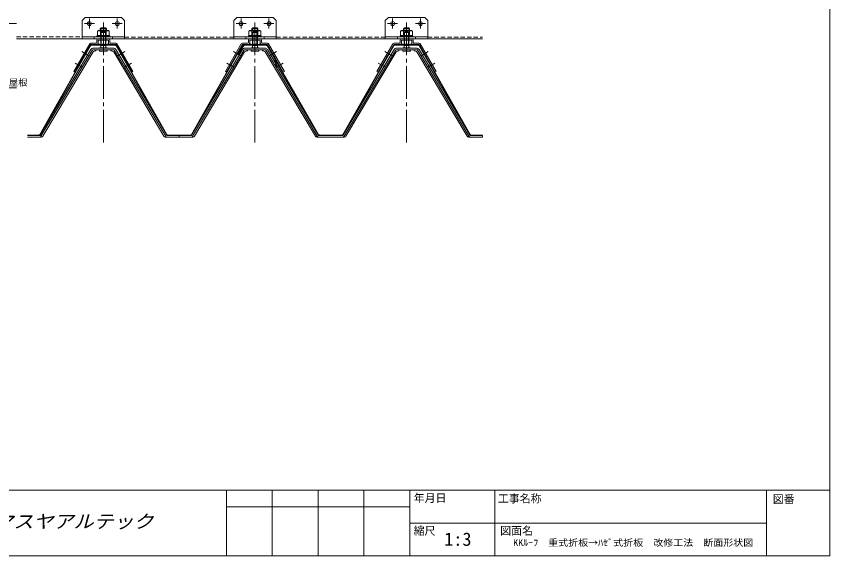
# Model space of a CAD drawing. Units: millimetres, scale not verified. Extents: x -567 to 567, y -401 to 401.
# Drawn here: x -104 to 567, y -401 to 44 of the extents above; entities that cross this region are included whole.
import ezdxf
from ezdxf.enums import TextEntityAlignment as Align

# ---------------------------------------------------------------- set-up
doc = ezdxf.new("R2010")
doc.units = ezdxf.units.MM
doc.header["$LTSCALE"] = 3
for name, pattern in [('CHAIN1', [8, 5, -1, 1, -1]), ('CHAIN2', [12, 9, -1, 1, -1]), ('DASHED1', [1.8, 1.2, -0.6])]:
    doc.linetypes.add(name, pattern=pattern)
doc.layers.add('0-0_0', color=4, linetype='Continuous', lineweight=18)
doc.layers.add('0-3_LAYER004', color=7, linetype='Continuous', lineweight=18)
doc.styles.add('HG丸ｺﾞｼｯｸM-PRO', font='')
doc.styles.add('ＭＳ ゴシック', font='')
doc.styles.get('HG丸ｺﾞｼｯｸM-PRO').set_extended_font_data('HG丸ｺﾞｼｯｸM-PRO')
doc.styles.get('ＭＳ ゴシック').set_extended_font_data('MS Gothic')

msp = doc.modelspace()

# ---------------------------------------------------------------- linework, layer by layer
at = {"layer": '0-0_0'}
for p, q in [((-16.91, 43.35), (-46.91, 43.35)), ((108.09, 43.35), (78.09, 43.35)), ((233.09, 43.35), (203.09, 43.35)), ((-103.599, 38.35), (-219.849, 38.35)), ((-49.41, 27.45), (-14.41, 27.45)), ((-39.41, 27.45), (-39.41, 25.85)), ((-24.41, 27.45), (-24.41, 25.85)), ((75.59, 27.45), (110.59, 27.45)), ((85.59, 27.45), (85.59, 25.85)), ((100.59, 27.45), (100.59, 25.85)), ((200.59, 27.45), (235.59, 27.45)), ((210.59, 27.45), (210.59, 25.85)), ((225.59, 27.45), (225.59, 25.85)), ((-49.41, 25.85), (-14.41, 25.85)), ((75.59, 25.85), (110.59, 25.85)), ((200.59, 25.85), (235.59, 25.85)), ((-103.599, -14.725), (-219.849, -14.725))]:
    msp.add_line(p, q, dxfattribs=at)
at = {"layer": '0-0_0', "linetype": 'CHAIN1'}
for p, q in [((-43.41, 34.225), (-43.41, 42.475)), ((-20.41, 34.225), (-20.41, 42.475)), ((81.59, 34.225), (81.59, 42.475)), ((104.59, 34.225), (104.59, 42.475)), ((206.59, 34.225), (206.59, 42.475)), ((229.59, 34.225), (229.59, 42.475)), ((-47.535, 38.35), (-39.285, 38.35)), ((-16.285, 38.35), (-24.535, 38.35)), ((77.465, 38.35), (85.715, 38.35)), ((108.715, 38.35), (100.465, 38.35)), ((202.465, 38.35), (210.715, 38.35)), ((233.715, 38.35), (225.465, 38.35)), ((-49.696, 15.197), (-44.37, 12.122)), ((-14.124, 15.197), (-19.45, 12.122)), ((75.304, 15.197), (80.63, 12.122)), ((110.876, 15.197), (105.55, 12.122)), ((200.304, 15.197), (205.63, 12.122)), ((235.876, 15.197), (230.55, 12.122)), ((-55.196, 5.671), (-49.87, 2.596)), ((-8.624, 5.671), (-13.95, 2.596)), ((69.804, 5.671), (75.13, 2.596)), ((116.376, 5.671), (111.05, 2.596)), ((194.804, 5.671), (200.13, 2.596)), ((241.376, 5.671), (236.05, 2.596))]:
    msp.add_line(p, q, dxfattribs=at)
at = {"layer": '0-0_0', "color": 5}
for p, q in [((-34.41, 33.95), (-33.66, 34.7)), ((-34.41, 32.6), (-34.41, 33.95)), ((-34.41, 33.95), (-29.41, 33.95)), ((-34.035, 32.6), (-34.035, 34.325)), ((-33.66, 34.7), (-30.16, 34.7)), ((-29.41, 33.95), (-30.16, 34.7)), ((-29.785, 32.6), (-29.785, 34.325)), ((-29.41, 32.6), (-29.41, 33.95)), ((90.59, 33.95), (91.34, 34.7)), ((90.59, 32.6), (90.59, 33.95)), ((90.59, 33.95), (95.59, 33.95)), ((90.965, 32.6), (90.965, 34.325)), ((91.34, 34.7), (94.84, 34.7)), ((95.59, 33.95), (94.84, 34.7)), ((95.215, 32.6), (95.215, 34.325)), ((95.59, 32.6), (95.59, 33.95)), ((215.59, 33.95), (216.34, 34.7)), ((215.59, 32.6), (215.59, 33.95)), ((215.59, 33.95), (220.59, 33.95)), ((215.965, 32.6), (215.965, 34.325)), ((216.34, 34.7), (219.84, 34.7)), ((220.59, 33.95), (219.84, 34.7)), ((220.215, 32.6), (220.215, 34.325)), ((220.59, 32.6), (220.59, 33.95)), ((-33.895, 31.049), (-31.91, 33.033)), ((-33.895, 31.049), (-33.895, 18.45)), ((-33.895, 31.049), (-29.926, 31.049)), ((-33.577, 31.367), (-33.577, 20.742)), ((-33.368, 31.575), (-30.452, 31.575)), ((-29.926, 31.049), (-31.91, 33.033)), ((-30.243, 31.367), (-30.243, 20.742)), ((-29.926, 31.049), (-29.926, 18.45)), ((91.105, 31.049), (93.09, 33.033)), ((91.105, 31.049), (95.074, 31.049)), ((91.105, 31.049), (91.105, 18.45)), ((91.423, 31.367), (91.423, 20.742)), ((91.632, 31.575), (94.548, 31.575)), ((95.074, 31.049), (93.09, 33.033)), ((94.757, 31.367), (94.757, 20.742)), ((95.074, 31.049), (95.074, 18.45)), ((216.105, 31.049), (218.09, 33.033)), ((216.105, 31.049), (216.105, 18.45)), ((216.105, 31.049), (220.074, 31.049)), ((216.423, 31.367), (216.423, 20.742)), ((216.632, 31.575), (219.548, 31.575)), ((220.074, 31.049), (218.09, 33.033)), ((219.757, 31.367), (219.757, 20.742)), ((220.074, 31.049), (220.074, 18.45)), ((-42.772, 20.24), (-84.356, -53.143)), ((-41.554, 20.95), (-22.266, 20.95)), ((-22.266, 20.55), (-41.554, 20.55)), ((-36.16, 22.6), (-36.16, 21.325)), ((-36.16, 21.325), (-36.035, 21.2)), ((-36.035, 21.2), (-27.785, 21.2)), ((-29.926, 20.742), (-33.895, 20.742)), ((-33.577, 20.742), (-33.895, 20.117)), ((-31.91, 24.7), (-31.91, 21.652)), ((-30.243, 20.742), (-29.926, 20.117)), ((-27.66, 21.325), (-27.785, 21.2)), ((-27.66, 22.6), (-27.66, 21.325)), ((-21.048, 20.24), (20.536, -53.143)), ((82.228, 20.24), (40.644, -53.143)), ((83.186, 20.246), (79.362, 13.576)), ((83.446, 20.95), (102.274, 20.95)), ((102.274, 20.55), (83.446, 20.55)), ((84.401, 20.95), (102.24, 20.95)), ((102.24, 20.55), (84.401, 20.55)), ((88.84, 22.6), (88.84, 21.325)), ((88.84, 21.325), (88.965, 21.2)), ((88.965, 21.2), (97.215, 21.2)), ((91.423, 20.742), (91.105, 20.117)), ((95.074, 20.742), (91.105, 20.742)), ((93.09, 24.7), (93.09, 21.652)), ((94.757, 20.742), (95.074, 20.117)), ((97.34, 21.325), (97.215, 21.2)), ((97.34, 22.6), (97.34, 21.325)), ((103.454, 20.246), (145.533, -53.147)), ((103.492, 20.24), (110.107, 8.567)), ((207.228, 20.24), (165.644, -53.143)), ((208.446, 20.95), (227.734, 20.95)), ((227.734, 20.55), (208.446, 20.55)), ((213.84, 22.6), (213.84, 21.325)), ((213.84, 21.325), (213.965, 21.2)), ((213.965, 21.2), (222.215, 21.2)), ((220.074, 20.742), (216.105, 20.742)), ((216.423, 20.742), (216.105, 20.117)), ((218.09, 24.7), (218.09, 21.652)), ((219.757, 20.742), (220.074, 20.117)), ((222.34, 21.325), (222.215, 21.2)), ((222.34, 22.6), (222.34, 21.325)), ((228.952, 20.24), (270.536, -53.143)), ((-84.008, -53.34), (-42.424, 20.043)), ((-35.035, 18.033), (-35.035, 18.45)), ((-28.785, 18.45), (-35.035, 18.45)), ((-35.035, 15.95), (-35.035, 16.783)), ((-34.618, 15.533), (-29.202, 15.533)), ((-29.926, 20.117), (-33.895, 20.117)), ((-28.785, 18.033), (-28.785, 18.45)), ((-28.785, 15.95), (-28.785, 16.783)), ((20.188, -53.34), (-21.396, 20.043)), ((40.992, -53.34), (82.576, 20.043)), ((79.362, 13.576), (79.709, 13.377)), ((83.533, 20.047), (79.709, 13.377)), ((96.215, 18.45), (89.965, 18.45)), ((89.965, 18.033), (89.965, 18.45)), ((89.965, 15.95), (89.965, 16.783)), ((90.382, 15.533), (95.798, 15.533)), ((95.074, 20.117), (91.105, 20.117)), ((96.215, 18.033), (96.215, 18.45)), ((96.215, 15.95), (96.215, 16.783)), ((145.186, -53.346), (103.107, 20.047)), ((109.759, 8.37), (103.144, 20.043)), ((165.992, -53.34), (207.576, 20.043)), ((214.965, 18.033), (214.965, 18.45)), ((221.215, 18.45), (214.965, 18.45)), ((214.965, 15.95), (214.965, 16.783)), ((215.382, 15.533), (220.798, 15.533)), ((220.074, 20.117), (216.105, 20.117)), ((221.215, 18.033), (221.215, 18.45)), ((221.215, 15.95), (221.215, 16.783)), ((270.188, -53.34), (228.604, 20.043)), ((109.879, 8.015), (110.531, 3.327)), ((110.275, 8.07), (110.927, 3.382)), ((110.531, 3.327), (110.927, 3.382)), ((-85.226, -53.65), (-94.41, -53.65)), ((39.774, -53.65), (21.406, -53.65)), ((164.774, -53.65), (146.401, -53.65)), ((280.59, -53.65), (271.406, -53.65)), ((-85.226, -54.05), (-94.41, -54.05)), ((21.406, -54.05), (39.774, -54.05)), ((164.774, -54.05), (146.401, -54.05)), ((271.406, -54.05), (280.59, -54.05))]:
    msp.add_line(p, q, dxfattribs=at)
at = {"layer": '0-0_0', "linetype": 'CHAIN2'}
for p, q in [((-31.91, 39.2), (-31.91, -61.55)), ((93.09, 39.2), (93.09, -61.55)), ((218.09, 39.2), (218.09, -61.55))]:
    msp.add_line(p, q, dxfattribs=at)
at = {"layer": '0-0_0', "color": 7, "linetype": 'DASHED1'}
for p, q in [((-103.599, 27.45), (-49.41, 27.45)), ((-14.41, 27), (75.59, 27)), ((110.59, 27), (200.59, 27)), ((235.59, 27), (280.59, 27))]:
    msp.add_line(p, q, dxfattribs=at)
at = {"layer": '0-0_0', "color": 6}
for p, q in [((-37.16, 28.346), (-34.623, 28.596)), ((-37.072, 27.45), (-37.16, 28.346)), ((-37.16, 28.346), (-26.66, 28.346)), ((-36.035, 32.6), (-36.818, 32.148)), ((-36.818, 28.6), (-36.818, 32.148)), ((-36.818, 28.6), (-27.003, 28.6)), ((-36.035, 32.6), (-27.785, 32.6)), ((-34.364, 28.6), (-34.364, 32.148)), ((-29.456, 28.6), (-29.456, 32.148)), ((-26.66, 28.346), (-29.197, 28.596)), ((-27.785, 32.6), (-27.003, 32.148)), ((-27.003, 28.6), (-27.003, 32.148)), ((-26.748, 27.45), (-26.66, 28.346)), ((87.84, 28.346), (90.377, 28.596)), ((87.928, 27.45), (87.84, 28.346)), ((87.84, 28.346), (98.34, 28.346)), ((88.965, 32.6), (88.182, 32.148)), ((88.182, 28.6), (88.182, 32.148)), ((88.182, 28.6), (97.997, 28.6)), ((88.965, 32.6), (97.215, 32.6)), ((90.636, 28.6), (90.636, 32.148)), ((95.544, 28.6), (95.544, 32.148)), ((98.34, 28.346), (95.803, 28.596)), ((97.215, 32.6), (97.997, 32.148)), ((97.997, 28.6), (97.997, 32.148)), ((98.252, 27.45), (98.34, 28.346)), ((212.84, 28.346), (215.377, 28.596)), ((212.928, 27.45), (212.84, 28.346)), ((212.84, 28.346), (223.34, 28.346)), ((213.965, 32.6), (213.182, 32.148)), ((213.182, 28.6), (213.182, 32.148)), ((213.182, 28.6), (222.997, 28.6)), ((213.965, 32.6), (222.215, 32.6)), ((215.636, 28.6), (215.636, 32.148)), ((220.544, 28.6), (220.544, 32.148)), ((223.34, 28.346), (220.803, 28.596)), ((222.215, 32.6), (222.997, 32.148)), ((222.997, 28.6), (222.997, 32.148)), ((223.252, 27.45), (223.34, 28.346))]:
    msp.add_line(p, q, dxfattribs=at)
at = {"layer": '0-0_0', "color": 7}
for p, q in [((-103.599, 25.85), (-49.41, 25.85)), ((-37.81, 20.95), (-26.01, 20.95)), ((-14.41, 25.85), (75.59, 25.85)), ((84.118, 20.55), (82.256, 17.819)), ((87.19, 20.95), (98.99, 20.95)), ((110.59, 25.85), (200.59, 25.85)), ((212.19, 20.95), (223.99, 20.95)), ((235.59, 25.85), (280.59, 25.85))]:
    msp.add_line(p, q, dxfattribs=at)
at = {"layer": '0-0_0', "color": 3}
for p, q in [((-43.156, 21.525), (-56.281, -1.208)), ((-42.16, 20.95), (-55.285, -1.783)), ((-42.16, 22.1), (-37.81, 22.1)), ((-42.16, 20.95), (-37.81, 20.95)), ((-37.31, 24.7), (-37.31, 22.6)), ((-36.16, 24.7), (-36.16, 22.6)), ((-36.16, 24.7), (-27.66, 24.7)), ((-27.66, 24.7), (-27.66, 22.6)), ((-26.51, 24.7), (-26.51, 22.6)), ((-21.66, 22.1), (-26.01, 22.1)), ((-21.66, 20.95), (-26.01, 20.95)), ((-21.66, 20.95), (-8.535, -1.783)), ((-20.664, 21.525), (-7.539, -1.208)), ((81.844, 21.525), (68.719, -1.208)), ((82.84, 20.95), (69.715, -1.783)), ((82.84, 22.1), (87.19, 22.1)), ((82.84, 20.95), (87.19, 20.95)), ((87.69, 24.7), (87.69, 22.6)), ((88.84, 24.7), (88.84, 22.6)), ((88.84, 24.7), (97.34, 24.7)), ((97.34, 24.7), (97.34, 22.6)), ((98.49, 24.7), (98.49, 22.6)), ((103.34, 22.1), (98.99, 22.1)), ((103.34, 20.95), (98.99, 20.95)), ((103.34, 20.95), (116.465, -1.783)), ((104.336, 21.525), (117.461, -1.208)), ((206.844, 21.525), (193.719, -1.208)), ((207.84, 20.95), (194.715, -1.783)), ((207.84, 22.1), (212.19, 22.1)), ((207.84, 20.95), (212.19, 20.95)), ((212.69, 24.7), (212.69, 22.6)), ((213.84, 24.7), (213.84, 22.6)), ((213.84, 24.7), (222.34, 24.7)), ((222.34, 24.7), (222.34, 22.6)), ((223.49, 24.7), (223.49, 22.6)), ((228.34, 22.1), (223.99, 22.1)), ((228.34, 20.95), (223.99, 20.95)), ((228.34, 20.95), (241.465, -1.783)), ((229.336, 21.525), (242.461, -1.208)), ((-42.22, 16.812), (-84.41, -54.05)), ((-41.146, 16.173), (-83.336, -54.689)), ((-40.436, 14.923), (-81.881, -54.689)), ((-23.748, 18.033), (-39.978, 18.033)), ((-23.748, 16.783), (-39.978, 16.783)), ((-39.362, 15.533), (-39.16, 15.533)), ((-24.458, 15.533), (-24.66, 15.533)), ((-23.384, 14.923), (18.061, -54.689)), ((-22.674, 16.173), (19.516, -54.689)), ((-21.6, 16.812), (20.59, -54.05)), ((82.78, 16.812), (40.59, -54.05)), ((83.854, 16.173), (41.664, -54.689)), ((84.564, 14.923), (43.119, -54.689)), ((84.928, 18.033), (101.157, 18.033)), ((84.928, 16.783), (101.157, 16.783)), ((85.638, 15.533), (85.84, 15.533)), ((100.542, 15.533), (100.34, 15.533)), ((101.616, 14.923), (143.061, -54.689)), ((102.326, 16.173), (144.516, -54.689)), ((103.4, 16.812), (145.59, -54.05)), ((207.78, 16.812), (165.59, -54.05)), ((208.854, 16.173), (166.664, -54.689)), ((209.564, 14.923), (168.119, -54.689)), ((226.252, 18.033), (210.022, 18.033)), ((226.252, 16.783), (210.022, 16.783)), ((210.638, 15.533), (210.84, 15.533)), ((225.542, 15.533), (225.34, 15.533)), ((226.616, 14.923), (268.061, -54.689)), ((227.326, 16.173), (269.516, -54.689)), ((228.4, 16.812), (270.59, -54.05)), ((-47.785, 11.207), (-48.781, 11.782)), ((-16.035, 11.207), (-15.039, 11.782)), ((77.215, 11.207), (76.219, 11.782)), ((108.965, 11.207), (109.961, 11.782)), ((202.215, 11.207), (201.219, 11.782)), ((233.965, 11.207), (234.961, 11.782)), ((-55.285, -1.783), (-56.281, -1.208)), ((-8.535, -1.783), (-7.539, -1.208)), ((69.715, -1.783), (68.719, -1.208)), ((116.465, -1.783), (117.461, -1.208)), ((194.715, -1.783), (193.719, -1.208)), ((241.465, -1.783), (242.461, -1.208)), ((-84.41, -54.05), (-94.41, -54.05)), ((-82.955, -55.3), (-94.41, -55.3)), ((30.59, -55.3), (19.135, -55.3)), ((30.59, -54.05), (20.59, -54.05)), ((30.59, -54.05), (30.59, -55.3)), ((30.59, -54.05), (30.59, -55.3)), ((30.59, -54.05), (40.59, -54.05)), ((30.59, -55.3), (42.045, -55.3)), ((167.045, -55.3), (144.135, -55.3)), ((165.59, -54.05), (145.59, -54.05)), ((280.59, -55.3), (269.135, -55.3)), ((280.59, -54.05), (270.59, -54.05)), ((280.59, -54.05), (280.59, -55.3)), ((280.59, -54.05), (280.59, -55.3))]:
    msp.add_line(p, q, dxfattribs=at)
at = {"layer": '0-0_0'}
for points in [[(-46.91, 43.35), (-49.41, 40.85), (-49.41, 25.85)], [(-16.91, 43.35), (-14.41, 40.85), (-14.41, 25.85)], [(78.09, 43.35), (75.59, 40.85), (75.59, 25.85)], [(108.09, 43.35), (110.59, 40.85), (110.59, 25.85)], [(203.09, 43.35), (200.59, 40.85), (200.59, 25.85)], [(233.09, 43.35), (235.59, 40.85), (235.59, 25.85)]]:
    msp.add_lwpolyline(points, dxfattribs=at)
for centre in [(-43.41, 38.35), (-20.41, 38.35), (81.59, 38.35), (104.59, 38.35), (206.59, 38.35), (229.59, 38.35)]:
    msp.add_circle(centre, 1.625, dxfattribs=at)
at = {"layer": '0-0_0', "color": 6}
for centre, radius, start, end in [((-35.591, 30.023), 2.454, 59.99994, 120.00006), ((-34.535, 27.7), 0.9, 90, 95.62833), ((-31.91, 25.71), 6.89, 69.13594, 110.86406), ((-28.23, 30.023), 2.454, 59.99994, 120.00006), ((-29.285, 27.7), 0.9, 84.37167, 90), ((89.409, 30.023), 2.454, 59.99994, 120.00006), ((90.465, 27.7), 0.9, 90, 95.62833), ((93.09, 25.71), 6.89, 69.13594, 110.86406), ((96.77, 30.023), 2.454, 59.99994, 120.00006), ((95.715, 27.7), 0.9, 84.37167, 90), ((214.409, 30.023), 2.454, 59.99994, 120.00006), ((215.465, 27.7), 0.9, 90, 95.62833), ((218.09, 25.71), 6.89, 69.13594, 110.86406), ((221.77, 30.023), 2.454, 59.99994, 120.00006), ((220.715, 27.7), 0.9, 84.37167, 90)]:
    msp.add_arc(centre, radius, start, end, dxfattribs=at)
at = {"layer": '0-0_0', "color": 3}
for centre, radius, start, end in [((-42.16, 20.95), 1.15, 90, 150), ((-37.81, 22.6), 1.65, 270, 0), ((-37.81, 22.6), 0.5, 270, 0), ((-36.16, 24.7), 1.15, 90, 180), ((-27.66, 24.7), 1.15, 0, 90), ((-26.01, 22.6), 1.65, 180, 270), ((-26.01, 22.6), 0.5, 180, 270), ((-21.66, 20.95), 1.15, 30, 90), ((82.84, 20.95), 1.15, 90, 150), ((87.19, 22.6), 1.65, 270, 0), ((87.19, 22.6), 0.5, 270, 0), ((88.84, 24.7), 1.15, 90, 180), ((97.34, 24.7), 1.15, 0, 90), ((98.99, 22.6), 1.65, 180, 270), ((98.99, 22.6), 0.5, 180, 270), ((103.34, 20.95), 1.15, 30, 90), ((207.84, 20.95), 1.15, 90, 150), ((212.19, 22.6), 1.65, 270, 0), ((212.19, 22.6), 0.5, 270, 0), ((213.84, 24.7), 1.15, 90, 180), ((222.34, 24.7), 1.15, 0, 90), ((223.99, 22.6), 1.65, 180, 270), ((223.99, 22.6), 0.5, 180, 270), ((228.34, 20.95), 1.15, 30, 90), ((-40.072, 15.533), 2.5, 90, 149.23146), ((-40.072, 15.533), 1.25, 90, 149.23146), ((-39.362, 14.283), 1.25, 90, 149.23146), ((-39.362, 14.283), 1.25, 90, 149.23146), ((-39.16, 16.783), 1.25, 270, 0), ((-24.66, 16.783), 1.25, 180, 270), ((-24.458, 14.283), 1.25, 30.76854, 90), ((-24.458, 14.283), 1.25, 30.76854, 90), ((-23.748, 15.533), 2.5, 30.76854, 90), ((-23.748, 15.533), 1.25, 30.76854, 90), ((84.928, 15.533), 2.5, 90, 149.23146), ((84.928, 15.533), 1.25, 90, 149.23146), ((85.638, 14.283), 1.25, 90, 149.23146), ((85.638, 14.283), 1.25, 90, 149.23146), ((85.84, 16.783), 1.25, 270, 0), ((100.34, 16.783), 1.25, 180, 270), ((100.542, 14.283), 1.25, 30.76854, 90), ((100.542, 14.283), 1.25, 30.76854, 90), ((101.252, 15.533), 2.5, 30.76854, 90), ((101.252, 15.533), 1.25, 30.76854, 90), ((209.928, 15.533), 2.5, 90, 149.23146), ((209.928, 15.533), 1.25, 90, 149.23146), ((210.638, 14.283), 1.25, 90, 149.23146), ((210.638, 14.283), 1.25, 90, 149.23146), ((210.84, 16.783), 1.25, 270, 0), ((225.34, 16.783), 1.25, 180, 270), ((225.542, 14.283), 1.25, 30.76854, 90), ((225.542, 14.283), 1.25, 30.76854, 90), ((226.252, 15.533), 2.5, 30.76854, 90), ((226.252, 15.533), 1.25, 30.76854, 90), ((-84.41, -54.05), 1.25, 270, 329.23146), ((-82.955, -54.05), 1.25, 270, 329.23146), ((19.135, -54.05), 1.25, 210.76854, 270), ((20.59, -54.05), 1.25, 210.76854, 270), ((40.59, -54.05), 1.25, 270, 329.23146), ((42.045, -54.05), 1.25, 270, 329.23146), ((144.135, -54.05), 1.25, 210.76854, 270), ((145.59, -54.05), 1.25, 210.76854, 270), ((165.59, -54.05), 1.25, 270, 329.23146), ((167.045, -54.05), 1.25, 270, 329.23146), ((269.135, -54.05), 1.25, 210.76854, 270), ((270.59, -54.05), 1.25, 210.76854, 270)]:
    msp.add_arc(centre, radius, start, end, dxfattribs=at)
at = {"layer": '0-0_0', "color": 5}
for centre, radius, start, end in [((-41.554, 19.55), 1.4, 90, 150.46122), ((-41.554, 19.55), 1, 90, 150.46122), ((-34.035, 26.424), 5.224, 245.99665, 294.00335), ((-29.785, 26.424), 5.224, 245.99665, 294.00335), ((-22.266, 19.55), 1.4, 29.53878, 90), ((-22.266, 19.55), 1, 29.53878, 90), ((83.446, 19.55), 1.4, 90, 150.46122), ((83.446, 19.55), 1, 90, 150.46122), ((84.401, 19.55), 1.4, 90, 150.17292), ((84.401, 19.55), 1, 90, 150.17292), ((90.965, 26.424), 5.224, 245.99665, 294.00335), ((95.215, 26.424), 5.224, 245.99665, 294.00335), ((102.24, 19.55), 1.4, 29.82708, 90), ((102.24, 19.55), 1, 29.82708, 90), ((102.274, 19.55), 1.4, 29.53878, 90), ((102.274, 19.55), 1, 29.53878, 90), ((208.446, 19.55), 1.4, 90, 150.46122), ((208.446, 19.55), 1, 90, 150.46122), ((215.965, 26.424), 5.224, 245.99665, 294.00335), ((220.215, 26.424), 5.224, 245.99665, 294.00335), ((227.734, 19.55), 1.4, 29.53878, 90), ((227.734, 19.55), 1, 29.53878, 90), ((-34.618, 15.95), 0.417, 180, 270), ((-29.202, 15.95), 0.417, 270, 0), ((90.382, 15.95), 0.417, 180, 270), ((95.798, 15.95), 0.417, 270, 0), ((215.382, 15.95), 0.417, 180, 270), ((220.798, 15.95), 0.417, 270, 0), ((108.889, 7.877), 1, 7.9143, 29.53878), ((108.889, 7.877), 1.4, 7.9143, 29.53878), ((-85.226, -52.65), 1, 270, 330.46122), ((-85.226, -52.65), 1.4, 270, 330.46122), ((21.406, -52.65), 1.4, 209.53878, 270), ((21.406, -52.65), 1, 209.53878, 270), ((39.774, -52.65), 1, 270, 330.46122), ((39.774, -52.65), 1.4, 270, 330.46122), ((146.401, -52.65), 1.4, 209.82708, 270), ((146.401, -52.65), 1, 209.82708, 270), ((164.774, -52.65), 1, 270, 330.46122), ((164.774, -52.65), 1.4, 270, 330.46122), ((271.406, -52.65), 1.4, 209.53878, 270), ((271.406, -52.65), 1, 209.53878, 270)]:
    msp.add_arc(centre, radius, start, end, dxfattribs=at)
at = {"layer": '0-3_LAYER004'}
for p, q in [((-567, -346.95), (567, -346.95)), ((69.525, -346.95), (69.525, -400.95)), ((107.325, -346.95), (107.325, -400.95)), ((145.125, -346.95), (145.125, -400.95)), ((182.925, -346.95), (182.925, -400.95)), ((220.725, -346.95), (220.725, -400.95)), ((290.925, -346.95), (290.925, -400.95)), ((514.857, -346.95), (514.857, -400.95)), ((220.725, -360.45), (69.525, -360.45)), ((514.857, -373.95), (220.725, -373.95))]:
    msp.add_line(p, q, dxfattribs=at)
msp.add_lwpolyline([(-567, 400.95), (567, 400.95), (567, -400.95), (-567, -400.95)], close=True, dxfattribs=at)

# ---------------------------------------------------------------- texts
at = {"layer": '0-0_0', "color": 7, "style": 'ＭＳ ゴシック'}
msp.add_text('W-600・W-500・V-300などの既存屋根', height=5.499, dxfattribs=at).set_placement((-219.849, -14.725), align=Align.BOTTOM_LEFT)
at = {"layer": '0-0_0', "color": 3, "style": 'HG丸ｺﾞｼｯｸM-PRO', "oblique": 15, "width": 1.1}
msp.add_text('株式会社コマスヤアルテック', height=11, dxfattribs=at).set_placement((-205.007, -381.45), align=Align.BOTTOM_LEFT)
at = {"layer": '0-0_0', "style": 'ＭＳ ゴシック', "width": 1.1}
msp.add_text('KKﾙｰﾌ\u3000重式折板→ﾊｾﾞ式折板\u3000改修工法\u3000断面形状図', height=5.499, dxfattribs=at).set_placement((305.991, -394.575), align=Align.BOTTOM_LEFT)
at = {"layer": '0-3_LAYER004', "style": 'ＭＳ ゴシック'}
for s, height, p in [('年月日', 6.598, (224, -358.65)), ('工事名称', 6.598, (293.4, -359.05)), ('図番', 6.598, (520, -359.55)), ('縮尺', 6.598, (223.9, -385.65)), ('1:3', 11, (249.15, -396.05)), ('図面名', 6.598, (295.3, -385.65))]:
    msp.add_text(s, height=height, dxfattribs=at).set_placement(p, align=Align.BOTTOM_LEFT)

doc.saveas('drawing.dxf')
